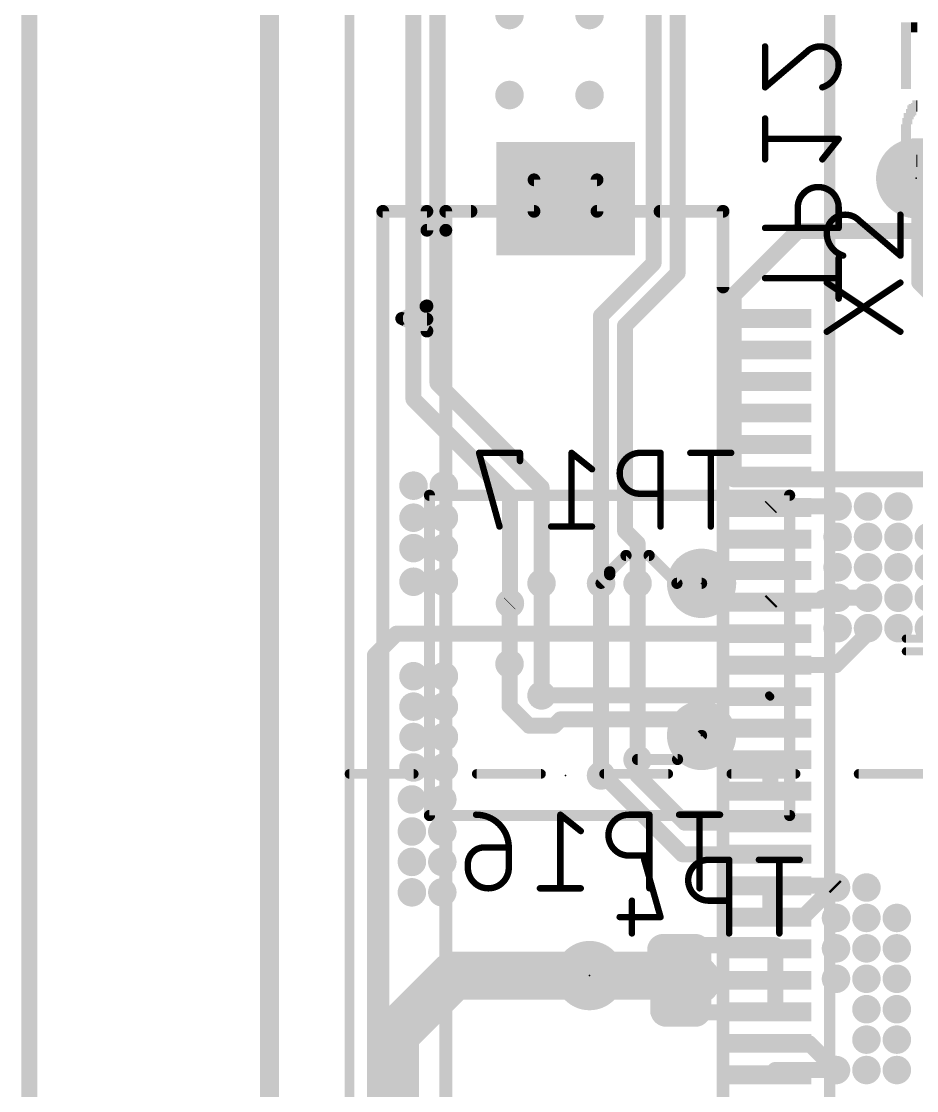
# Model space of a CAD drawing. Extents: x -5 to 103, y -6 to 58.
# Drawn here: x -5.21 to 9, y 17.23 to 34.19 of the extents above; entities that cross this region are included whole.
import ezdxf

# ---------------------------------------------------------------- set-up
doc = ezdxf.new("R2010")
doc.units = 0
for name, color, linetype in [('1', 12, 'CONTINUOUS'), ('16', 132, 'CONTINUOUS'), ('18', 110, 'CONTINUOUS'), ('20', 31, 'CONTINUOUS'), ('21', 40, 'CONTINUOUS'), ('23', 53, 'CONTINUOUS'), ('24', 53, 'CONTINUOUS'), ('25', 40, 'CONTINUOUS'), ('26', 3, 'CONTINUOUS'), ('51', 254, 'CONTINUOUS')]:
    doc.layers.add(name, color=color, linetype=linetype)

# ---------------------------------------------------------------- blocks, each defined once
blk = doc.blocks.new('RECT')
blk.add_solid([(-0.5, -0.5), (0.5, -0.5), (-0.5, 0.5), (0.5, 0.5)])
blk = doc.blocks.new('PIE')
at = {"const_width": 0.5}
blk.add_lwpolyline([(0, -0.25, 1), (0, 0.25, 1), (0, -0.25)], format="xyb", dxfattribs=at)
blk = doc.blocks.new('ROUNDV')
at = {"const_width": 0.5}
blk.add_lwpolyline([(0, -0.25, 1), (0, 0.25, 1), (0, -0.25)], format="xyb", dxfattribs=at)

msp = doc.modelspace()

# ---------------------------------------------------------------- linework, layer by layer
at = {"layer": '1'}
for points, const_width in [([(-5.08, 54.61), (-5.08, -6.35)], 0.254), ([(-1.27, 12.7), (-1.27, 36.83)], 0.1778), ([(1.016, 28.194), (1.016, 36.1475)], 0.254), ([(1.397, 35.814), (1.397, 28.448)], 0.254), ([(4.826, 30.353), (4.826, 35.052)], 0.254), ([(5.207, 30.1952), (5.207, 34.798)], 0.254), ([(7.62, 34.29), (7.62, 12.7)], 0.1778), ([(6.096, 29.845), (7.112, 30.861)], 0.254), ([(7.112, 30.861), (11.43, 30.861)], 0.254), ([(3.9926, 29.5196), (4.826, 30.353)], 0.254), ([(4.3736, 29.3618), (5.207, 30.1952)], 0.254), ([(6.096, 26.924), (6.096, 29.845)], 0.254), ([(3.9926, 25.273), (3.9926, 29.5196)], 0.254), ([(4.3736, 26.1064), (4.3736, 29.3618)], 0.254), ([(1.397, 28.448), (3.048, 26.797)], 0.254), ([(2.5464, 26.6636), (1.016, 28.194)], 0.254), ([(9.271, 26.924), (6.096, 26.924)], 0.254), ([(3.048, 26.797), (3.048, 25.273)], 0.254), ([(2.5464, 24.9552), (2.5464, 26.6636)], 0.254), ([(6.679, 26.475), (6.6962, 26.4922)], 0.254), ([(6.6962, 26.4922), (7.747, 26.4922)], 0.254), ([(4.572, 25.908), (4.3736, 26.1064)], 0.254), ([(4.572, 25.273), (4.572, 25.908)], 0.254), ([(6.679, 24.975), (6.702, 24.998)], 0.254), ([(6.702, 24.998), (7.4645, 24.998)], 0.254), ([(7.4645, 24.998), (7.5109, 25.0444)], 0.254), ([(7.5109, 25.0444), (8.2296, 25.0444)], 0.254), ([(0.7482, 24.475), (0.4032, 24.13)], 0.254), ([(6.679, 24.475), (0.7482, 24.475)], 0.254), ([(7.719, 23.975), (8.2296, 24.4856)], 0.254), ([(8.2296, 24.4856), (8.2296, 24.5618)], 0.254), ([(0.4032, 24.13), (0.4032, 8.9948)], 0.254), ([(2.54, 23.3239), (2.54, 23.9948)], 0.254), ([(6.679, 23.975), (7.719, 23.975)], 0.254), ([(3.048, 23.495), (6.659, 23.495)], 0.254), ([(2.8491, 23.0148), (2.54, 23.3239)], 0.254), ([(6.659, 23.495), (6.679, 23.475)], 0.127), ([(3.3461, 23.114), (3.2469, 23.0148)], 0.254), ([(5.461, 23.114), (3.3461, 23.114)], 0.254), ([(5.6, 22.975), (5.461, 23.114)], 0.254), ([(3.2469, 23.0148), (2.8491, 23.0148)], 0.254), ([(6.679, 22.975), (5.6, 22.975)], 0.254), ([(4.572, 22.225), (4.572, 22.479)], 0.254), ([(6.679, 22.475), (6.679, 21.975)], 0.254), ([(3.9926, 22.225), (4.0332, 22.225)], 0.254), ([(5.2832, 20.975), (4.0332, 22.225)], 0.254), ([(5.322, 21.475), (4.572, 22.225)], 0.254), ([(6.679, 21.475), (5.322, 21.475)], 0.254), ([(6.679, 20.975), (5.2832, 20.975)], 0.254), ([(6.679, 20.475), (7.6936, 20.475)], 0.254), ([(6.679, 19.975), (6.679, 20.475)], 0.254), ([(7.1936, 19.975), (7.6936, 20.475)], 0.254), ([(7.6936, 20.475), (7.7216, 20.447)], 0.254), ([(6.679, 19.975), (7.1936, 19.975)], 0.254), ([(4.9022, 19.4818), (4.953, 19.5326)], 0.254), ([(4.9022, 18.4658), (4.9022, 19.4818)], 0.254), ([(4.953, 19.5326), (6.7564, 19.5326)], 0.254), ([(6.7564, 19.5326), (6.7564, 18.4658)], 0.254), ([(6.7564, 18.4658), (4.9022, 18.4658)], 0.254), ([(6.679, 17.975), (7.298, 17.975)], 0.254), ([(7.298, 17.975), (7.7216, 17.5514)], 0.254), ([(6.679, 17.475), (6.7554, 17.5514)], 0.254), ([(6.7554, 17.5514), (7.7216, 17.5514)], 0.254)]:
    msp.add_lwpolyline(points, dxfattribs=dict(at, const_width=const_width))
for points, const_width in [([(7.112, 30.9245, 1), (7.112, 30.7975)], 0.127), ([(7.1569, 30.8161, 1), (7.0671, 30.9059)], 0.127), ([(4.7625, 30.353, 1), (4.8895, 30.353)], 0.127), ([(4.8709, 30.3081, 1), (4.7811, 30.3979)], 0.127), ([(5.1435, 30.1952, 1), (5.2705, 30.1952)], 0.127), ([(5.2519, 30.1503, 1), (5.1621, 30.2401)], 0.127), ([(6.1595, 29.845, 1), (6.0325, 29.845)], 0.127), ([(6.0511, 29.8899, 1), (6.1409, 29.8001)], 0.127), ([(4.0561, 29.5196, 1), (3.9291, 29.5196)], 0.127), ([(3.9477, 29.5645, 1), (4.0375, 29.4747)], 0.127), ([(4.4371, 29.3618, 1), (4.3101, 29.3618)], 0.127), ([(4.3287, 29.4067, 1), (4.4185, 29.3169)], 0.127), ([(1.4419, 28.4929, 1), (1.3521, 28.4031)], 0.127), ([(1.3335, 28.448, 1), (1.4605, 28.448)], 0.127), ([(1.0609, 28.2389, 1), (0.9711, 28.1491)], 0.127), ([(0.9525, 28.194, 1), (1.0795, 28.194)], 0.127), ([(6.096, 26.9875, 1), (6.096, 26.8605)], 0.127), ([(6.0325, 26.924, 1), (6.1595, 26.924)], 0.127), ([(3.1115, 26.797, 1), (2.9845, 26.797)], 0.127), ([(3.0031, 26.7521, 1), (3.0929, 26.8419)], 0.127), ([(2.6099, 26.6636, 1), (2.4829, 26.6636)], 0.127), ([(2.5015, 26.6187, 1), (2.5913, 26.7085)], 0.127), ([(6.6341, 26.5199, 1), (6.7239, 26.4301)], 0.127), ([(6.6962, 26.5557, 1), (6.6962, 26.4287)], 0.127), ([(6.7411, 26.4473, 1), (6.6513, 26.5371)], 0.127), ([(7.747, 26.4287, 1), (7.747, 26.5557)], 0.127), ([(4.4185, 26.1513, 1), (4.3287, 26.0615)], 0.127), ([(4.3101, 26.1064, 1), (4.4371, 26.1064)], 0.127), ([(4.6355, 25.908, 1), (4.5085, 25.908)], 0.127), ([(4.5271, 25.8631, 1), (4.6169, 25.9529)], 0.127), ([(2.9845, 25.273, 1), (3.1115, 25.273)], 0.127), ([(3.9291, 25.273, 1), (4.0561, 25.273)], 0.127), ([(4.5085, 25.273, 1), (4.6355, 25.273)], 0.127), ([(6.702, 25.0615, 1), (6.702, 24.9345)], 0.127), ([(6.7469, 24.9531, 1), (6.6571, 25.0429)], 0.127), ([(7.4195, 25.0429, 1), (7.5094, 24.9531)], 0.127), ([(7.5109, 25.1079, 1), (7.5109, 24.9809)], 0.127), ([(7.4645, 24.9345, 1), (7.4645, 25.0615)], 0.127), ([(7.5558, 24.9995, 1), (7.4659, 25.0893)], 0.127), ([(8.2296, 24.9809, 1), (8.2296, 25.1079)], 0.127), ([(2.4829, 24.9552, 1), (2.6099, 24.9552)], 0.127), ([(6.6341, 25.0199, 1), (6.7239, 24.9301)], 0.127), ([(0.7482, 24.5385, 1), (0.7482, 24.4115)], 0.127), ([(0.7931, 24.4301, 1), (0.7033, 24.5199)], 0.127), ([(6.679, 24.4115, 1), (6.679, 24.5385)], 0.127), ([(8.2931, 24.5618, 1), (8.1661, 24.5618)], 0.127), ([(8.2745, 24.4407, 1), (8.1847, 24.5305)], 0.127), ([(8.1661, 24.4856, 1), (8.2931, 24.4856)], 0.127), ([(0.4667, 24.13, 1), (0.3397, 24.13)], 0.127), ([(0.3583, 24.1749, 1), (0.4481, 24.0851)], 0.127), ([(2.6035, 23.9948, 1), (2.4765, 23.9948)], 0.127), ([(6.679, 24.0385, 1), (6.679, 23.9115)], 0.127), ([(7.719, 23.9115, 1), (7.719, 24.0385)], 0.127), ([(7.6741, 24.0199, 1), (7.7639, 23.9301)], 0.127), ([(3.048, 23.5585, 1), (3.048, 23.4315)], 0.127), ([(6.659, 23.4315, 1), (6.659, 23.5585)], 0.127), ([(2.5849, 23.3688, 1), (2.4951, 23.279)], 0.127), ([(6.6815, 23.5175, 1), (6.6365, 23.4725)], 0.0635), ([(6.6565, 23.4525, 1), (6.7015, 23.4975)], 0.0635), ([(2.4765, 23.3239, 1), (2.6035, 23.3239)], 0.127), ([(3.3461, 23.1775, 1), (3.3461, 23.0505)], 0.127), ([(3.391, 23.0691, 1), (3.3012, 23.1589)], 0.127), ([(5.5059, 23.1589, 1), (5.4161, 23.0691)], 0.127), ([(5.461, 23.0505, 1), (5.461, 23.1775)], 0.127), ([(2.8491, 23.0783, 1), (2.8491, 22.9513)], 0.127), ([(2.8042, 22.9699, 1), (2.894, 23.0597)], 0.127), ([(3.202, 23.0597, 1), (3.2918, 22.9699)], 0.127), ([(3.2469, 22.9513, 1), (3.2469, 23.0783)], 0.127), ([(5.6, 23.0385, 1), (5.6, 22.9115)], 0.127), ([(5.5551, 22.9301, 1), (5.6449, 23.0199)], 0.127), ([(6.679, 22.9115, 1), (6.679, 23.0385)], 0.127), ([(4.6355, 22.479, 1), (4.5085, 22.479)], 0.127), ([(6.7425, 22.475, 1), (6.6155, 22.475)], 0.127), ([(3.9926, 22.2885, 1), (3.9926, 22.1615)], 0.127), ([(4.0781, 22.2699, 1), (3.9883, 22.1801)], 0.127), ([(4.0332, 22.1615, 1), (4.0332, 22.2885)], 0.127), ([(4.6169, 22.2699, 1), (4.5271, 22.1801)], 0.127), ([(4.5085, 22.225, 1), (4.6355, 22.225)], 0.127), ([(6.6155, 21.975, 1), (6.7425, 21.975)], 0.127), ([(5.322, 21.5385, 1), (5.322, 21.4115)], 0.127), ([(5.2771, 21.4301, 1), (5.3669, 21.5199)], 0.127), ([(6.679, 21.4115, 1), (6.679, 21.5385)], 0.127), ([(5.2832, 21.0385, 1), (5.2832, 20.9115)], 0.127), ([(5.2383, 20.9301, 1), (5.3281, 21.0199)], 0.127), ([(6.679, 20.9115, 1), (6.679, 21.0385)], 0.127), ([(6.679, 20.5385, 1), (6.679, 20.4115)], 0.127), ([(6.7425, 20.475, 1), (6.6155, 20.475)], 0.127), ([(7.7385, 20.5199, 1), (7.6487, 20.4301)], 0.127), ([(7.7385, 20.4301, 1), (7.6487, 20.5199)], 0.127), ([(7.6767, 20.4021, 1), (7.7665, 20.4919)], 0.127), ([(7.6936, 20.4115, 1), (7.6936, 20.5385)], 0.127), ([(6.679, 20.0385, 1), (6.679, 19.9115)], 0.127), ([(6.6155, 19.975, 1), (6.7425, 19.975)], 0.127), ([(7.1487, 20.0199, 1), (7.2385, 19.9301)], 0.127), ([(7.1936, 19.9115, 1), (7.1936, 20.0385)], 0.127), ([(4.9657, 19.4818, 1), (4.8387, 19.4818)], 0.127), ([(4.8573, 19.5267, 1), (4.9471, 19.4369)], 0.127), ([(4.953, 19.5961, 1), (4.953, 19.4691)], 0.127), ([(4.9979, 19.4877, 1), (4.9081, 19.5775)], 0.127), ([(6.8199, 19.5326, 1), (6.6929, 19.5326)], 0.127), ([(6.7564, 19.4691, 1), (6.7564, 19.5961)], 0.127), ([(4.9022, 18.5293, 1), (4.9022, 18.4023)], 0.127), ([(4.8387, 18.4658, 1), (4.9657, 18.4658)], 0.127), ([(6.6929, 18.4658, 1), (6.8199, 18.4658)], 0.127), ([(6.7564, 18.4023, 1), (6.7564, 18.5293)], 0.127), ([(6.679, 18.0385, 1), (6.679, 17.9115)], 0.127), ([(7.3429, 18.0199, 1), (7.2531, 17.9301)], 0.127), ([(7.298, 17.9115, 1), (7.298, 18.0385)], 0.127), ([(6.7554, 17.6149, 1), (6.7554, 17.4879)], 0.127), ([(6.8003, 17.5065, 1), (6.7105, 17.5963)], 0.127), ([(7.6767, 17.5065, 1), (7.7665, 17.5963)], 0.127), ([(7.7216, 17.4879, 1), (7.7216, 17.6149)], 0.127), ([(6.6341, 17.5199, 1), (6.7239, 17.4301)], 0.127)]:
    msp.add_lwpolyline(points, format="xyb", dxfattribs=dict(at, const_width=const_width))
at = {"layer": '16'}
for points, const_width in [([(-1.27, 46.99), (-1.27, -1.27)], 0.3048), ([(8.9916, 31.6992), (11.5316, 31.6992)], 1.27), ([(9.0424, 32.1564), (9.0424, 30.0482)], 0.254), ([(12.0142, 32.1564), (9.0424, 32.1564)], 0.254), ([(9.0424, 30.0482), (9.5758, 29.5148)], 0.254), ([(1.27, 26.67), (6.985, 26.67)], 0.1778), ([(1.27, 21.59), (1.27, 26.67)], 0.1778), ([(6.985, 26.67), (6.985, 21.59)], 0.1778), ([(4.3889, 25.7151), (4.1299, 25.4561)], 0.1778), ([(4.7551, 25.7151), (4.3889, 25.7151)], 0.1778), ([(5.1972, 25.273), (4.7551, 25.7151)], 0.1778), ([(4.1299, 25.4103), (3.9926, 25.273)], 0.1778), ([(4.1299, 25.4561), (4.1299, 25.4103)], 0.1778), ([(3.048, 25.273), (3.048, 23.495)], 0.254), ([(3.9926, 22.225), (3.9926, 25.273)], 0.254), ([(4.572, 22.479), (4.572, 25.273)], 0.254), ([(5.588, 25.273), (5.1972, 25.273)], 0.1778), ([(2.54, 24.9488), (2.5464, 24.9552)], 0.254), ([(2.54, 23.9948), (2.54, 24.9488)], 0.254), ([(5.207, 22.479), (5.588, 22.86)], 0.1778), ([(5.207, 22.479), (4.572, 22.479)], 0.1778), ([(6.985, 21.59), (1.27, 21.59)], 0.1778), ([(5.0292, 19.4056), (4.9784, 19.4564)], 0.508), ([(4.9784, 19.4564), (5.0038, 19.4564)], 0.508), ([(5.0038, 19.4564), (5.4864, 19.4564)], 0.508), ([(5.4864, 19.4564), (5.4864, 18.4912)], 0.508), ([(5.0292, 18.4912), (5.0292, 19.4056)], 0.508), ([(0.7223, 18.1213), (1.651, 19.05)], 0.762), ([(1.651, 19.05), (5.08, 19.05)], 0.762), ([(5.08, 19.05), (5.4356, 19.05)], 0.762), ([(5.4356, 19.05), (5.5118, 18.9738)], 0.762), ([(3.81, 19.05), (5.08, 19.05)], 0.3048), ([(5.4864, 18.4912), (5.0292, 18.4912)], 0.508), ([(0.7223, 10.1203), (0.7223, 18.1213)], 0.762)]:
    msp.add_lwpolyline(points, dxfattribs=dict(at, const_width=const_width))
for points, const_width in [([(8.9916, 32.0167, 1), (8.9916, 31.3817)], 0.635), ([(9.1059, 32.1564, 1), (8.9789, 32.1564)], 0.127), ([(9.0424, 32.2199, 1), (9.0424, 32.0929)], 0.127), ([(9.0873, 30.0931, 1), (8.9975, 30.0033)], 0.127), ([(8.9789, 30.0482, 1), (9.1059, 30.0482)], 0.127), ([(1.3145, 26.67, 1), (1.2255, 26.67)], 0.0889), ([(1.27, 26.7145, 1), (1.27, 26.6256)], 0.0889), ([(7.0295, 26.67, 1), (6.9405, 26.67)], 0.0889), ([(6.985, 26.6256, 1), (6.985, 26.7145)], 0.0889), ([(4.3889, 25.7596, 1), (4.3889, 25.6706)], 0.0889), ([(4.4203, 25.6837, 1), (4.3574, 25.7465)], 0.0889), ([(4.7866, 25.7465, 1), (4.7237, 25.6837)], 0.0889), ([(4.7551, 25.6706, 1), (4.7551, 25.7596)], 0.0889), ([(4.1744, 25.4561, 1), (4.0854, 25.4561)], 0.0889), ([(4.0854, 25.4103, 1), (4.1744, 25.4103)], 0.0889), ([(4.0985, 25.4876, 1), (4.1613, 25.4247)], 0.0889), ([(4.1613, 25.3789, 1), (4.0985, 25.4417)], 0.0889), ([(3.1115, 25.273, 1), (2.9845, 25.273)], 0.127), ([(4.0561, 25.273, 1), (3.9291, 25.273)], 0.127), ([(3.9612, 25.3044, 1), (4.024, 25.2416)], 0.0889), ([(4.6355, 25.273, 1), (4.5085, 25.273)], 0.127), ([(5.1972, 25.3175, 1), (5.1972, 25.2285)], 0.0889), ([(5.1658, 25.2416, 1), (5.2287, 25.3044)], 0.0889), ([(5.588, 25.2285, 1), (5.588, 25.3175)], 0.0889), ([(2.6035, 24.9488, 1), (2.4765, 24.9488)], 0.127), ([(2.4951, 24.9937, 1), (2.5849, 24.9039)], 0.127), ([(2.5913, 24.9103, 1), (2.5015, 25.0001)], 0.127), ([(2.4765, 23.9948, 1), (2.6035, 23.9948)], 0.127), ([(2.9845, 23.495, 1), (3.1115, 23.495)], 0.127), ([(5.6194, 22.8286, 1), (5.5566, 22.8914)], 0.0889), ([(4.572, 22.5235, 1), (4.572, 22.4346)], 0.0889), ([(5.207, 22.4346, 1), (5.207, 22.5235)], 0.0889), ([(4.5085, 22.479, 1), (4.6355, 22.479)], 0.127), ([(5.1756, 22.5104, 1), (5.2384, 22.4476)], 0.0889), ([(3.9291, 22.225, 1), (4.0561, 22.225)], 0.127), ([(1.2255, 21.59, 1), (1.3145, 21.59)], 0.0889), ([(1.27, 21.6345, 1), (1.27, 21.5455)], 0.0889), ([(6.9405, 21.59, 1), (7.0295, 21.59)], 0.0889), ([(6.985, 21.5455, 1), (6.985, 21.6345)], 0.0889), ([(5.0682, 19.5462, 1), (4.8886, 19.3666)], 0.254), ([(4.9784, 19.5834, 1), (4.9784, 19.3294)], 0.254), ([(5.0038, 19.5834, 1), (5.0038, 19.3294)], 0.254), ([(5.0038, 19.3294, 1), (5.0038, 19.5834)], 0.254), ([(5.6134, 19.4564, 1), (5.3594, 19.4564)], 0.254), ([(5.4864, 19.3294, 1), (5.4864, 19.5834)], 0.254), ([(5.1562, 19.4056, 1), (4.9022, 19.4056)], 0.254), ([(4.9394, 19.3158, 1), (5.119, 19.4954)], 0.254), ([(1.651, 19.2405, 1), (1.651, 18.8595)], 0.381), ([(1.7857, 18.9153, 1), (1.5163, 19.1847)], 0.381), ([(5.08, 19.2405, 1), (5.08, 18.8595)], 0.381), ([(5.08, 18.8595, 1), (5.08, 19.2405)], 0.381), ([(5.5703, 19.1847, 1), (5.3009, 18.9153)], 0.381), ([(5.4356, 18.8595, 1), (5.4356, 19.2405)], 0.381), ([(3.81, 19.1262, 1), (3.81, 18.9738)], 0.1524), ([(5.08, 18.9738, 1), (5.08, 19.1262)], 0.1524), ([(5.3771, 18.8391, 1), (5.6465, 19.1085)], 0.381), ([(5.0292, 18.6182, 1), (5.0292, 18.3642)], 0.254), ([(5.4864, 18.3642, 1), (5.4864, 18.6182)], 0.254), ([(0.9128, 18.1213, 1), (0.5318, 18.1213)], 0.381), ([(4.9022, 18.4912, 1), (5.1562, 18.4912)], 0.254), ([(5.3594, 18.4912, 1), (5.6134, 18.4912)], 0.254), ([(0.5876, 18.256, 1), (0.857, 17.9866)], 0.381)]:
    msp.add_lwpolyline(points, format="xyb", dxfattribs=dict(at, const_width=const_width))
at = {"layer": '20', "const_width": 0.1524}
msp.add_lwpolyline([(0, 5), (0, 40)], dxfattribs=at)
at = {"layer": '21', "const_width": 0.2032}
for points in [[(1.229, 31.175), (0.529, 31.175)], [(0.529, 13.275), (0.529, 31.175)], [(1.229, 30.875), (1.229, 31.175)], [(1.529, 31.175), (1.529, 30.875)], [(1.929, 31.175), (1.529, 31.175)], [(5.929, 31.175), (4.929, 31.175)], [(5.929, 29.975), (5.929, 31.175)], [(1.529, 30.875), (1.229, 30.875)], [(1.529, 13.575), (1.529, 30.875)], [(1.229, 29.675), (0.829, 29.475)], [(1.2134, 29.6672), (1.229, 29.6672)], [(1.229, 29.275), (1.229, 29.675)], [(0.829, 29.475), (1.229, 29.275)], [(0.851, 29.464), (1.229, 29.464)]]:
    msp.add_lwpolyline(points, dxfattribs=at)
at = {"layer": '21', "const_width": 0.1016}
for points in [[(0.529, 31.2258, 1), (0.529, 31.1242)], [(0.5798, 31.175, 1), (0.4782, 31.175)], [(1.2798, 31.175, 1), (1.1782, 31.175)], [(1.229, 31.1242, 1), (1.229, 31.2258)], [(1.5798, 31.175, 1), (1.4782, 31.175)], [(1.529, 31.2258, 1), (1.529, 31.1242)], [(1.929, 31.1242, 1), (1.929, 31.2258)], [(4.929, 31.2258, 1), (4.929, 31.1242)], [(5.9798, 31.175, 1), (5.8782, 31.175)], [(5.929, 31.1242, 1), (5.929, 31.2258)], [(1.229, 30.9258, 1), (1.229, 30.8242)], [(1.1782, 30.875, 1), (1.2798, 30.875)], [(1.5798, 30.875, 1), (1.4782, 30.875)], [(1.4782, 30.875, 1), (1.5798, 30.875)], [(1.529, 30.8242, 1), (1.529, 30.9258)], [(5.8782, 29.975, 1), (5.9798, 29.975)], [(1.2134, 29.718, 1), (1.2134, 29.6164)], [(1.2798, 29.675, 1), (1.1782, 29.675)], [(1.2517, 29.6296, 1), (1.2063, 29.7204)], [(1.229, 29.6164, 1), (1.229, 29.718)], [(0.8517, 29.5204, 1), (0.8063, 29.4296)], [(0.8063, 29.5204, 1), (0.8517, 29.4296)], [(0.851, 29.5148, 1), (0.851, 29.4132)], [(1.229, 29.4132, 1), (1.229, 29.5148)], [(1.2063, 29.2296, 1), (1.2517, 29.3204)], [(1.1782, 29.275, 1), (1.2798, 29.275)]]:
    msp.add_lwpolyline(points, format="xyb", dxfattribs=at)
at = {"layer": '23'}
msp.add_point((3.429, 22.225), dxfattribs=at)
at = {"layer": '24'}
for p in [(8.9916, 31.6992), (5.588, 25.273), (5.588, 22.86), (3.81, 19.05)]:
    msp.add_point(p, dxfattribs=at)
at = {"layer": '25'}
for points, const_width in [([(7.8669, 31.1218, 0.4142), (7.5748, 30.8297)], 0.1016), ([(8.0941, 31.0244, 0.2053), (7.8669, 31.1218)], 0.1016), ([(7.8669, 31.1472, 1), (7.8669, 31.0964)], 0.0508), ([(7.8669, 31.0964, 1), (7.8669, 31.1472)], 0.0508), ([(8.1105, 31.0438, 1), (8.0776, 31.0051)], 0.0508), ([(8.0757, 31.0069, 1), (8.1125, 31.042)], 0.0508), ([(8.7686, 31.1218, 1), (8.7178, 31.1218)], 0.0508), ([(7.5748, 30.8297, 0.3252), (7.8344, 30.4727)], 0.1016), ([(7.6002, 30.8297, 1), (7.5494, 30.8297)], 0.0508), ([(7.5494, 30.8297, 1), (7.6002, 30.8297)], 0.0508), ([(7.8266, 30.4485, 1), (7.8423, 30.4969)], 0.0508), ([(8.7178, 30.4727, 1), (8.7686, 30.4727)], 0.0508), ([(8.7267, 30.4533, 1), (8.7597, 30.492)], 0.0508), ([(7.5889, 30.0648, 1), (7.5607, 30.0226)], 0.0508), ([(8.7573, 30.0226, 1), (8.7291, 30.0648)], 0.0508), ([(7.5607, 29.2859, 1), (7.5889, 29.2436)], 0.0508), ([(8.7291, 29.2436, 1), (8.7573, 29.2859)], 0.0508)]:
    msp.add_lwpolyline(points, format="xyb", dxfattribs=dict(at, const_width=const_width))
at = {"layer": '25', "const_width": 0.1016}
for points in [[(8.0941, 31.0244), (8.7432, 30.4727)], [(8.7432, 30.4727), (8.7432, 31.1218)], [(8.7432, 29.2648), (7.5748, 30.0437)], [(7.5748, 29.2648), (8.7432, 30.0437)]]:
    msp.add_lwpolyline(points, dxfattribs=at)
at = {"layer": '26', "const_width": 0.1016}
for points in [[(6.5954, 33.1423), (6.5954, 33.7914)], [(7.2445, 33.694), (6.5954, 33.1423)], [(6.5954, 31.9993), (6.5954, 32.6484)], [(7.7638, 32.3238), (6.5954, 32.3238)], [(7.5042, 31.9993), (7.7638, 32.3238)], [(7.1147, 31.2359), (7.1147, 30.9113)], [(7.7638, 30.9113), (7.7638, 31.2359)], [(6.5954, 30.9113), (7.7638, 30.9113)], [(7.7638, 29.7895), (7.7638, 30.4386)], [(6.5954, 30.1141), (7.7638, 30.1141)], [(2.7059, 27.3431), (2.0568, 27.3431)], [(2.0568, 27.3431), (2.3814, 26.1747)], [(2.7059, 27.2133), (2.7059, 27.3431)], [(3.8489, 27.0835), (3.5244, 27.3431)], [(3.5244, 27.3431), (3.5244, 26.1747)], [(4.9369, 27.3431), (4.6123, 27.3431)], [(4.9369, 26.1747), (4.9369, 27.3431)], [(6.0587, 27.3431), (5.4096, 27.3431)], [(5.7341, 26.1747), (5.7341, 27.3431)], [(4.6123, 26.694), (4.9369, 26.694)], [(3.8489, 26.1747), (3.1998, 26.1747)], [(3.6711, 21.3431), (3.3466, 21.6027)], [(3.3466, 21.6027), (3.3466, 20.4343)], [(4.7591, 21.6027), (4.4345, 21.6027)], [(4.7591, 20.4343), (4.7591, 21.6027)], [(5.8809, 21.6027), (5.2318, 21.6027)], [(5.5563, 20.4343), (5.5563, 21.6027)], [(2.5281, 21.0834), (2.1386, 21.0834)], [(2.5281, 20.7589), (2.5281, 21.0834)], [(1.879, 20.8238), (1.879, 20.7589)], [(4.4345, 20.9536), (4.7591, 20.9536)], [(4.6774, 20.8874), (4.937, 19.9786)], [(6.025, 20.8874), (5.7004, 20.8874)], [(6.025, 19.719), (6.025, 20.8874)], [(7.1468, 20.8874), (6.4977, 20.8874)], [(6.8222, 19.719), (6.8222, 20.8874)], [(3.6711, 20.4343), (3.022, 20.4343)], [(4.4826, 20.2383), (4.4826, 19.719)], [(5.7004, 20.2383), (6.025, 20.2383)], [(4.937, 19.9786), (4.2879, 19.9786)]]:
    msp.add_lwpolyline(points, dxfattribs=at)
at = {"layer": '26'}
for points, const_width in [([(6.6208, 33.7914, 1), (6.57, 33.7914)], 0.0508), ([(7.4717, 33.7914, 0.2053), (7.2445, 33.694)], 0.1016), ([(7.7638, 33.4993, 0.4142), (7.4717, 33.7914)], 0.1016), ([(7.4717, 33.8168, 1), (7.4717, 33.766)], 0.0508), ([(7.4717, 33.766, 1), (7.4717, 33.8168)], 0.0508), ([(7.2261, 33.7116, 1), (7.2629, 33.6765)], 0.0508), ([(7.261, 33.6747, 1), (7.2281, 33.7134)], 0.0508), ([(7.5042, 33.1423, 0.3252), (7.7638, 33.4993)], 0.1016), ([(7.7892, 33.4993, 1), (7.7384, 33.4993)], 0.0508), ([(7.7384, 33.4993, 1), (7.7892, 33.4993)], 0.0508), ([(6.5789, 33.1616, 1), (6.6119, 33.1229)], 0.0508), ([(6.57, 33.1423, 1), (6.6208, 33.1423)], 0.0508), ([(7.4963, 33.1665, 1), (7.512, 33.1181)], 0.0508), ([(6.6208, 32.6484, 1), (6.57, 32.6484)], 0.0508), ([(6.5954, 32.3492, 1), (6.5954, 32.2984)], 0.0508), ([(7.7836, 32.308, 1), (7.744, 32.3397)], 0.0508), ([(7.7638, 32.2984, 1), (7.7638, 32.3492)], 0.0508), ([(6.57, 31.9993, 1), (6.6208, 31.9993)], 0.0508), ([(7.4843, 32.0152, 1), (7.524, 31.9834)], 0.0508), ([(7.7638, 31.2359, 1), (7.1147, 31.2359)], 0.1016), ([(7.1401, 31.2359, 1), (7.0893, 31.2359)], 0.0508), ([(7.0893, 31.2359, 1), (7.1401, 31.2359)], 0.0508), ([(7.7892, 31.2359, 1), (7.7384, 31.2359)], 0.0508), ([(7.7384, 31.2359, 1), (7.7892, 31.2359)], 0.0508), ([(6.5954, 30.9367, 1), (6.5954, 30.8859)], 0.0508), ([(7.0893, 30.9113, 1), (7.1401, 30.9113)], 0.0508), ([(7.7384, 30.9113, 1), (7.7892, 30.9113)], 0.0508), ([(7.7638, 30.8859, 1), (7.7638, 30.9367)], 0.0508), ([(7.7892, 30.4386, 1), (7.7384, 30.4386)], 0.0508), ([(6.5954, 30.1395, 1), (6.5954, 30.0887)], 0.0508), ([(7.7638, 30.0887, 1), (7.7638, 30.1395)], 0.0508), ([(7.7384, 29.7895, 1), (7.7892, 29.7895)], 0.0508), ([(2.0568, 27.3685, 1), (2.0568, 27.3177)], 0.0508), ([(2.0813, 27.3499, 1), (2.0323, 27.3363)], 0.0508), ([(2.7313, 27.3431, 1), (2.6805, 27.3431)], 0.0508), ([(2.7059, 27.3177, 1), (2.7059, 27.3685)], 0.0508), ([(3.5402, 27.3629, 1), (3.5085, 27.3233)], 0.0508), ([(3.5498, 27.3431, 1), (3.499, 27.3431)], 0.0508), ([(4.6123, 27.3431, 1), (4.6123, 26.694)], 0.1016), ([(4.6123, 27.3685, 1), (4.6123, 27.3177)], 0.0508), ([(4.6123, 27.3177, 1), (4.6123, 27.3685)], 0.0508), ([(4.9623, 27.3431, 1), (4.9115, 27.3431)], 0.0508), ([(4.9369, 27.3177, 1), (4.9369, 27.3685)], 0.0508), ([(5.4096, 27.3685, 1), (5.4096, 27.3177)], 0.0508), ([(5.7595, 27.3431, 1), (5.7087, 27.3431)], 0.0508), ([(6.0587, 27.3177, 1), (6.0587, 27.3685)], 0.0508), ([(2.6805, 27.2133, 1), (2.7313, 27.2133)], 0.0508), ([(3.833, 27.0636, 1), (3.8648, 27.1033)], 0.0508), ([(4.6123, 26.7194, 1), (4.6123, 26.6686)], 0.0508), ([(4.6123, 26.6686, 1), (4.6123, 26.7194)], 0.0508), ([(4.9369, 26.6686, 1), (4.9369, 26.7194)], 0.0508), ([(2.3569, 26.1679, 1), (2.4058, 26.1815)], 0.0508), ([(3.1998, 26.2001, 1), (3.1998, 26.1493)], 0.0508), ([(3.499, 26.1747, 1), (3.5498, 26.1747)], 0.0508), ([(3.8489, 26.1493, 1), (3.8489, 26.2001)], 0.0508), ([(4.9115, 26.1747, 1), (4.9623, 26.1747)], 0.0508), ([(5.7087, 26.1747, 1), (5.7595, 26.1747)], 0.0508), ([(2.5281, 21.0834, 0.4142), (2.0088, 21.6027)], 0.1016), ([(2.0088, 21.6281, 1), (2.0088, 21.5773)], 0.0508), ([(3.3624, 21.6225, 1), (3.3307, 21.5829)], 0.0508), ([(3.372, 21.6027, 1), (3.3212, 21.6027)], 0.0508), ([(4.4345, 21.6027, 1), (4.4345, 20.9536)], 0.1016), ([(4.4345, 21.6281, 1), (4.4345, 21.5773)], 0.0508), ([(4.4345, 21.5773, 1), (4.4345, 21.6281)], 0.0508), ([(4.7845, 21.6027, 1), (4.7337, 21.6027)], 0.0508), ([(4.7591, 21.5773, 1), (4.7591, 21.6281)], 0.0508), ([(5.2318, 21.6281, 1), (5.2318, 21.5773)], 0.0508), ([(5.5817, 21.6027, 1), (5.5309, 21.6027)], 0.0508), ([(5.8809, 21.5773, 1), (5.8809, 21.6281)], 0.0508), ([(3.6552, 21.3232, 1), (3.687, 21.3629)], 0.0508), ([(2.1386, 21.0834, 0.4142), (1.879, 20.8238)], 0.1016), ([(2.1386, 21.1088, 1), (2.1386, 21.058)], 0.0508), ([(2.1386, 21.058, 1), (2.1386, 21.1088)], 0.0508), ([(2.5535, 21.0834, 1), (2.5027, 21.0834)], 0.0508), ([(2.5027, 21.0834, 1), (2.5535, 21.0834)], 0.0508), ([(2.5281, 21.058, 1), (2.5281, 21.1088)], 0.0508), ([(1.9044, 20.8238, 1), (1.8536, 20.8238)], 0.0508), ([(4.4345, 20.979, 1), (4.4345, 20.9282)], 0.0508), ([(4.4345, 20.9282, 1), (4.4345, 20.979)], 0.0508), ([(4.7018, 20.8944, 1), (4.6529, 20.8804)], 0.0508), ([(4.7591, 20.9282, 1), (4.7591, 20.979)], 0.0508), ([(5.7004, 20.8874, 1), (5.7004, 20.2383)], 0.1016), ([(5.7004, 20.9128, 1), (5.7004, 20.862)], 0.0508), ([(5.7004, 20.862, 1), (5.7004, 20.9128)], 0.0508), ([(6.0504, 20.8874, 1), (5.9996, 20.8874)], 0.0508), ([(6.025, 20.862, 1), (6.025, 20.9128)], 0.0508), ([(6.4977, 20.9128, 1), (6.4977, 20.862)], 0.0508), ([(6.8476, 20.8874, 1), (6.7968, 20.8874)], 0.0508), ([(7.1468, 20.862, 1), (7.1468, 20.9128)], 0.0508), ([(1.8536, 20.8238, 1), (1.9044, 20.8238)], 0.0508), ([(1.879, 20.7589, 1), (2.5281, 20.7589)], 0.1016), ([(1.9044, 20.7589, 1), (1.8536, 20.7589)], 0.0508), ([(1.8536, 20.7589, 1), (1.9044, 20.7589)], 0.0508), ([(2.5535, 20.7589, 1), (2.5027, 20.7589)], 0.0508), ([(2.5027, 20.7589, 1), (2.5535, 20.7589)], 0.0508), ([(3.022, 20.4597, 1), (3.022, 20.4089)], 0.0508), ([(3.3212, 20.4343, 1), (3.372, 20.4343)], 0.0508), ([(3.6711, 20.4089, 1), (3.6711, 20.4597)], 0.0508), ([(4.7337, 20.4343, 1), (4.7845, 20.4343)], 0.0508), ([(5.5309, 20.4343, 1), (5.5817, 20.4343)], 0.0508), ([(4.508, 20.2383, 1), (4.4572, 20.2383)], 0.0508), ([(5.7004, 20.2637, 1), (5.7004, 20.2129)], 0.0508), ([(5.7004, 20.2129, 1), (5.7004, 20.2637)], 0.0508), ([(6.025, 20.2129, 1), (6.025, 20.2637)], 0.0508), ([(4.2879, 20.004, 1), (4.2879, 19.9532)], 0.0508), ([(4.937, 19.9532, 1), (4.937, 20.004)], 0.0508), ([(4.9126, 19.9717, 1), (4.9614, 19.9856)], 0.0508), ([(4.4572, 19.719, 1), (4.508, 19.719)], 0.0508), ([(5.9996, 19.719, 1), (6.0504, 19.719)], 0.0508), ([(6.7968, 19.719, 1), (6.8476, 19.719)], 0.0508)]:
    msp.add_lwpolyline(points, format="xyb", dxfattribs=dict(at, const_width=const_width))
at = {"layer": '51'}
for points, const_width in [([(3.929, 31.675), (2.929, 31.675)], 0.2032), ([(2.929, 31.675), (2.929, 31.175)], 0.2032), ([(3.929, 31.175), (3.929, 31.675)], 0.2032), ([(2.929, 31.175), (1.529, 31.175)], 0.2032), ([(5.929, 31.175), (3.929, 31.175)], 0.2032), ([(5.929, 13.275), (5.929, 31.175)], 0.2032), ([(16.28, 24.395), (8.83, 24.395)], 0.13), ([(16.28, 24.195), (8.83, 24.195)], 0.13), ([(0, 22.25), (1.02, 22.25)], 0.1524), ([(2.02, 22.25), (3.04, 22.25)], 0.1524), ([(4.04, 22.25), (5.06, 22.25)], 0.1524), ([(6.06, 22.25), (7.08, 22.25)], 0.1524), ([(8.08, 22.25), (9.1, 22.25)], 0.1524)]:
    msp.add_lwpolyline(points, dxfattribs=dict(at, const_width=const_width))
for points, const_width in [([(2.929, 31.7258, 1), (2.929, 31.6242)], 0.1016), ([(2.9798, 31.675, 1), (2.8782, 31.675)], 0.1016), ([(3.9798, 31.675, 1), (3.8782, 31.675)], 0.1016), ([(3.929, 31.6242, 1), (3.929, 31.7258)], 0.1016), ([(1.529, 31.2258, 1), (1.529, 31.1242)], 0.1016), ([(2.8782, 31.175, 1), (2.9798, 31.175)], 0.1016), ([(2.929, 31.1242, 1), (2.929, 31.2258)], 0.1016), ([(3.929, 31.2258, 1), (3.929, 31.1242)], 0.1016), ([(3.8782, 31.175, 1), (3.9798, 31.175)], 0.1016), ([(5.9798, 31.175, 1), (5.8782, 31.175)], 0.1016), ([(5.929, 31.1242, 1), (5.929, 31.2258)], 0.1016), ([(8.83, 24.4275, 1), (8.83, 24.3625)], 0.065), ([(8.83, 24.2275, 1), (8.83, 24.1625)], 0.065), ([(0, 22.2881, 1), (0, 22.2119)], 0.0762), ([(1.02, 22.2119, 1), (1.02, 22.2881)], 0.0762), ([(2.02, 22.2881, 1), (2.02, 22.2119)], 0.0762), ([(3.04, 22.2119, 1), (3.04, 22.2881)], 0.0762), ([(4.04, 22.2881, 1), (4.04, 22.2119)], 0.0762), ([(5.06, 22.2119, 1), (5.06, 22.2881)], 0.0762), ([(6.06, 22.2881, 1), (6.06, 22.2119)], 0.0762), ([(7.08, 22.2119, 1), (7.08, 22.2881)], 0.0762), ([(8.08, 22.2881, 1), (8.08, 22.2119)], 0.0762)]:
    msp.add_lwpolyline(points, format="xyb", dxfattribs=dict(at, const_width=const_width))

# ---------------------------------------------------------------- block references
at = {"layer": '1'}
for p, xscale, yscale, rotation in [((3.429, 31.375), 1.8, 2.2, 90), ((6.679, 29.475), 0.3, 1.3, 270), ((6.679, 28.975), 0.3, 1.3, 270), ((6.679, 28.475), 0.3, 1.3, 270), ((6.679, 27.975), 0.3, 1.3, 270), ((6.679, 27.475), 0.3, 1.3, 270), ((6.679, 26.975), 0.3, 1.3, 270), ((6.679, 26.475), 0.3, 1.3, 270), ((6.679, 25.975), 0.3, 1.3, 270), ((6.679, 25.475), 0.3, 1.3, 270), ((6.679, 24.975), 0.3, 1.3, 270), ((6.679, 24.475), 0.3, 1.3, 270), ((6.679, 23.975), 0.3, 1.3, 270), ((6.679, 23.475), 0.3, 1.3, 270), ((6.679, 22.975), 0.3, 1.3, 270), ((6.679, 22.475), 0.3, 1.3, 270), ((6.679, 21.975), 0.3, 1.3, 270), ((6.679, 21.475), 0.3, 1.3, 270), ((6.679, 20.975), 0.3, 1.3, 270), ((6.679, 20.475), 0.3, 1.3, 270), ((6.679, 19.975), 0.3, 1.3, 270), ((6.679, 19.475), 0.3, 1.3, 270), ((6.679, 18.975), 0.3, 1.3, 270), ((6.679, 18.475), 0.3, 1.3, 270), ((6.679, 17.975), 0.3, 1.3, 270), ((6.679, 17.475), 0.3, 1.3, 270)]:
    msp.add_blockref('RECT', p, dxfattribs=dict(at, xscale=xscale, yscale=yscale, rotation=rotation))
at = {"layer": '16', "xscale": 1.1, "yscale": 1.1}
for p in [(8.9916, 31.6992), (5.588, 25.273), (5.588, 22.86), (3.81, 19.05)]:
    msp.add_blockref('PIE', p, dxfattribs=at)
at = {"layer": '18', "xscale": 0.4524, "yscale": 0.4524}
for p in [(2.54, 34.29), (2.54, 34.29), (3.81, 34.29), (3.81, 34.29), (2.54, 33.02), (2.54, 33.02), (3.81, 33.02), (3.81, 33.02), (1.016, 26.8224), (1.016, 26.8224), (1.4986, 26.8224), (1.4986, 26.8224), (7.747, 26.4922), (7.747, 26.4922), (8.2296, 26.4922), (8.2296, 26.4922), (8.7122, 26.4922), (8.7122, 26.4922), (1.016, 26.3144), (1.016, 26.3144), (1.4986, 26.3144), (1.4986, 26.3144), (7.747, 26.0096), (7.747, 26.0096), (8.2296, 26.0096), (8.2296, 26.0096), (8.7122, 26.0096), (8.7122, 26.0096), (9.1948, 26.0096), (9.1948, 26.0096), (1.016, 25.8318), (1.016, 25.8318), (1.4986, 25.8318), (1.4986, 25.8318), (7.747, 25.527), (7.747, 25.527), (8.2296, 25.527), (8.2296, 25.527), (8.7122, 25.527), (8.7122, 25.527), (9.1948, 25.527), (9.1948, 25.527), (1.016, 25.2984), (1.016, 25.2984), (1.4986, 25.2984), (1.4986, 25.2984), (3.048, 25.273), (3.048, 25.273), (3.9926, 25.273), (3.9926, 25.273), (4.572, 25.273), (4.572, 25.273), (2.5464, 24.9552), (2.5464, 24.9552), (7.747, 25.0444), (7.747, 25.0444), (8.2296, 25.0444), (8.2296, 25.0444), (8.7122, 25.0444), (8.7122, 25.0444), (9.1948, 25.0444), (9.1948, 25.0444), (7.747, 24.5618), (7.747, 24.5618), (8.2296, 24.5618), (8.2296, 24.5618), (8.7122, 24.5618), (8.7122, 24.5618), (9.1948, 24.5618), (9.1948, 24.5618), (2.54, 23.9948), (2.54, 23.9948), (1.016, 23.7998), (1.016, 23.7998), (1.4986, 23.7998), (1.4986, 23.7998), (3.048, 23.495), (3.048, 23.495), (1.016, 23.3172), (1.016, 23.3172), (1.4986, 23.3172), (1.4986, 23.3172), (1.016, 22.8346), (1.016, 22.8346), (1.4986, 22.8346), (1.4986, 22.8346), (1.016, 22.352), (1.016, 22.352), (1.4986, 22.352), (1.4986, 22.352), (4.572, 22.479), (4.572, 22.479), (3.9926, 22.225), (3.9926, 22.225), (0.9906, 21.844), (0.9906, 21.844), (1.4732, 21.844), (1.4732, 21.844), (0.9906, 21.336), (0.9906, 21.336), (1.4732, 21.336), (1.4732, 21.336), (0.9906, 20.8534), (0.9906, 20.8534), (1.4732, 20.8534), (1.4732, 20.8534), (0.9906, 20.3708), (0.9906, 20.3708), (1.4732, 20.3708), (1.4732, 20.3708), (7.7216, 20.447), (7.7216, 20.447), (8.2042, 20.447), (8.2042, 20.447), (7.7216, 19.9644), (7.7216, 19.9644), (8.2042, 19.9644), (8.2042, 19.9644), (8.6868, 19.9644), (8.6868, 19.9644), (5.0292, 19.4564), (5.0292, 19.4564), (5.5118, 19.4564), (5.5118, 19.4564), (7.7216, 19.4818), (7.7216, 19.4818), (8.2042, 19.4818), (8.2042, 19.4818), (8.6868, 19.4818), (8.6868, 19.4818), (5.0292, 18.9738), (5.0292, 18.9738), (5.5118, 18.9738), (5.5118, 18.9738), (7.7216, 18.9992), (7.7216, 18.9992), (8.2042, 18.9992), (8.2042, 18.9992), (8.6868, 18.9992), (8.6868, 18.9992), (5.0292, 18.4912), (5.0292, 18.4912), (5.5118, 18.4912), (5.5118, 18.4912), (8.2042, 18.5166), (8.2042, 18.5166), (8.6868, 18.5166), (8.6868, 18.5166), (8.2042, 18.034), (8.2042, 18.034), (8.6868, 18.034), (8.6868, 18.034), (7.7216, 17.5514), (7.7216, 17.5514), (8.2042, 17.5514), (8.2042, 17.5514), (8.6868, 17.5514), (8.6868, 17.5514)]:
    msp.add_blockref('ROUNDV', p, dxfattribs=at)
at = {"layer": '21', "yscale": 0.02, "rotation": 270}
for p, xscale in [((8.764, 33.646), 1.06), ((8.784, 33.646), 1.06), ((8.804, 33.646), 1.06), ((8.824, 33.646), 1.06), ((8.844, 33.646), 1.06), ((8.864, 33.646), 1.06), ((8.884, 33.646), 1.06), ((8.904, 33.646), 1.06), ((8.924, 34.096), 0.16), ((8.944, 34.096), 0.16), ((8.964, 34.096), 0.16), ((8.984, 34.096), 0.16), ((9.004, 34.096), 0.16), ((8.944, 32.786), 0.3), ((8.964, 32.806), 0.26), ((8.984, 32.816), 0.24), ((9.004, 32.846), 0.18), ((8.844, 32.396), 0.8), ((8.864, 32.406), 0.9), ((8.884, 32.406), 0.94), ((8.904, 32.396), 0.96), ((8.924, 32.726), 0.34), ((8.784, 32.386), 0.54), ((8.804, 32.386), 0.7), ((8.824, 32.386), 0.7), ((8.764, 32.386), 0.34), ((8.924, 32.056), 0.32), ((8.944, 32.016), 0.24), ((8.964, 31.996), 0.24), ((8.984, 31.986), 0.22), ((9.004, 31.976), 0.2)]:
    msp.add_blockref('RECT', p, dxfattribs=dict(at, xscale=xscale))
at = {"layer": '51', "xscale": 0.2, "yscale": 0.85, "rotation": 270}
for p in [(6.404, 29.475), (6.404, 28.975), (6.404, 28.475), (6.404, 27.975), (6.404, 27.475), (6.404, 26.975), (6.404, 26.475), (6.404, 25.975), (6.404, 25.475), (6.404, 24.975), (6.404, 24.475), (6.404, 23.975), (6.404, 23.475), (6.404, 22.975), (6.404, 22.475), (6.404, 21.975), (6.404, 21.475), (6.404, 20.975), (6.404, 20.475), (6.404, 19.975), (6.404, 19.475), (6.404, 18.975), (6.404, 18.475), (6.404, 17.975), (6.404, 17.475)]:
    msp.add_blockref('RECT', p, dxfattribs=at)

doc.saveas('drawing.dxf')
